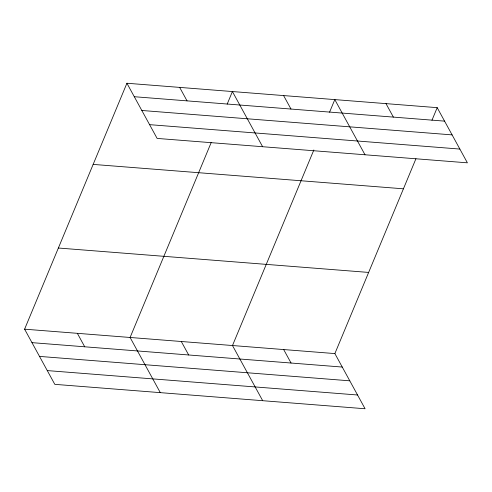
<?xml version="1.0" encoding="UTF-8"?>
<svg xmlns="http://www.w3.org/2000/svg" width="492" height="492" viewBox="0 0 492 492"><rect width="100%" height="100%" fill="white"/><g stroke="black" fill="none" stroke-linecap="round" stroke-linejoin="round"><path stroke-width="0.74" d="M415.949 158.725L334.88 353.582L365.082 408.754L54.803 384.344L24.6 329.173L126.918 83.246L437.197 107.656L467.4 162.827L157.12 138.418L126.918 83.246M211.16 142.619L130.097 337.475L160.3 392.647M227.175 104.138L232.408 91.543L262.617 146.714M313.847 149.974L232.488 345.532L262.691 400.697M329.566 112.194L334.806 99.599L365.009 154.771M431.958 120.251L437.197 107.656M134.291 96.715L444.571 121.13M141.825 110.479L452.105 134.888M149.586 124.654L459.866 149.064M93.154 164.402L403.428 188.811M58.364 248.017L368.643 272.427M24.6 329.173L334.88 353.582M31.974 342.647L342.254 367.057M39.508 356.405L349.787 380.82M47.269 370.587L357.549 394.996M385.999 103.627L393.372 117.102M283.607 95.571L290.981 109.046M179.666 87.391L187.04 100.866M283.681 349.554L291.061 363.028M181.29 341.503L188.67 354.972M77.349 333.324L84.722 346.798"/></g></svg>
